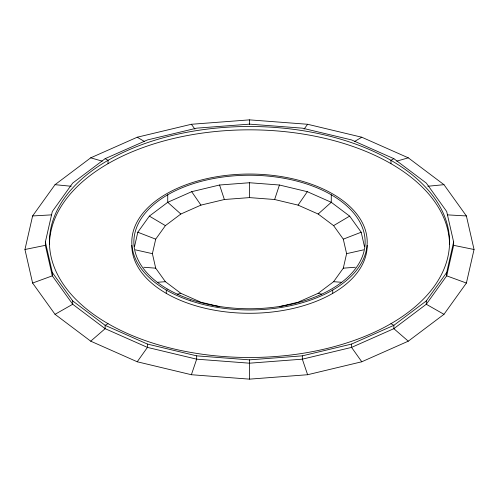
<?xml version="1.0" encoding="UTF-8"?>
<svg xmlns="http://www.w3.org/2000/svg" width="499" height="499" viewBox="0 0 499 499"><rect width="100%" height="100%" fill="white"/><g stroke="black" fill="none" stroke-linecap="round" stroke-linejoin="round"><path stroke-width="0.75" d="M24.95 249.5L32.603 215.948L55.033 184.68L90.718 157.827L137.225 137.225L191.385 124.276L249.5 119.86L307.615 124.276L361.775 137.225L408.282 157.827L443.967 184.68L466.397 215.948L474.05 249.5L466.397 283.052L443.967 314.32L408.282 341.173L361.775 361.775L307.615 374.724L249.5 379.14L191.385 374.724L137.225 361.775L90.718 341.173L55.033 314.32L32.603 283.052L24.95 249.5L45.365 245.333L45.702 243.843M45.365 242.003L52.32 211.495L72.711 183.071L105.152 158.663L147.43 139.932L196.668 128.156L249.5 124.145L302.332 128.156L351.57 139.932L393.848 158.663L426.289 183.071L446.68 211.495L453.635 242.003L453.635 245.333L446.68 275.835L426.289 304.259L393.848 328.673L351.57 347.398L302.332 359.174L249.5 363.191L196.668 359.174L147.43 347.398L105.152 328.673L72.711 304.259L52.32 275.835L45.365 245.333L45.365 242.003L52.32 272.504L52.32 275.835L32.603 283.052M134.549 246.494L137.805 232.222L149.357 216.117L167.733 202.295L191.685 191.685L219.572 185.01L249.5 182.74L279.428 185.01L307.315 191.685L331.267 202.295L349.643 216.117L361.195 232.222L364.451 246.494M200.947 302.219L180.838 293.312L165.406 281.698L155.707 268.175L152.395 253.667L155.707 239.158L165.406 225.635L180.838 214.027L200.947 205.114L224.369 199.513L249.5 197.604L274.631 199.513L298.053 205.114L318.162 214.027L333.594 225.635L343.293 239.158L346.605 253.667L343.293 268.175L333.594 281.698L318.162 293.312L298.053 302.219M466.397 283.052L446.68 275.835L446.68 272.504L453.635 242.003M274.631 199.513L279.428 185.01M191.385 374.724L196.668 359.174L196.668 355.843L147.43 344.067L105.152 325.336L72.711 300.928L52.32 272.504M298.053 205.114L307.315 191.685M137.225 361.775L147.43 347.398L147.43 344.067M196.668 355.843L249.5 359.854L302.332 355.843L351.57 344.067L393.848 325.336L426.289 300.928L446.68 272.504M304.097 129.085L307.615 124.276M318.162 214.027L331.267 202.295L331.267 194.791M90.718 341.173L105.152 328.673L105.152 325.336L108.04 323.67A200.055 115.5 0 0 0 442.738 271.893A200.055 115.5 0 0 0 197.723 130.432A200.055 115.5 0 0 0 108.04 323.67M333.594 225.635L349.643 216.117M354.758 141.379L361.775 137.225M393.848 158.663L390.96 160.329L390.96 163.66M55.033 314.32L72.711 304.259L72.711 300.928M343.293 239.158L361.195 232.222M396.736 161.165L408.282 157.827M177.195 294.254L180.838 293.312M279.92 306.554L297.298 302.4M346.605 253.667L363.652 249.831M427.824 186.252L443.967 184.68M343.293 268.175L355.232 267.246M157.765 282.259L165.406 281.698M32.603 215.948L51.559 214.869M447.441 214.869L466.397 215.948M333.594 281.698L341.235 282.259M143.768 267.246L155.707 268.175M55.033 184.68L71.176 186.252M474.05 249.5L453.635 245.333L453.298 243.843M135.348 249.831L152.395 253.667M201.702 302.4L219.08 306.554M318.162 293.312L321.805 294.254M90.718 157.827L102.264 161.165M137.805 232.222L155.707 239.158M443.967 314.32L426.289 304.259L426.289 300.928M105.152 158.663L108.04 160.329L108.04 163.66M390.96 323.67L393.848 325.336L393.848 328.673L408.282 341.173M137.225 137.225L144.242 141.379M149.357 216.117L165.406 225.635M180.838 214.027L167.733 202.295L167.733 194.791M191.385 124.276L194.903 129.085M361.775 361.775L351.57 347.398L351.57 344.067M191.685 191.685L200.947 205.114M307.615 374.724L302.332 359.174L302.332 355.843M219.572 185.01L224.369 199.513M332.721 290.05L332.721 293.381M249.5 119.86L249.5 124.426M249.5 182.74L249.5 197.604M249.5 359.854L249.5 379.14M166.279 290.05L166.279 293.381M49.451 244.585A200.055 115.5 0 0 1 249.5 129.834A200.055 115.5 0 0 1 449.549 244.585M367.195 245.333A117.695 67.951 0 0 1 249.5 313.285A117.695 67.951 0 0 1 131.805 245.333M190.655 300.847A117.695 67.951 0 0 0 367.195 242.003A117.695 67.951 0 0 0 190.655 183.152A117.695 67.951 0 0 0 190.655 300.847M167.733 289.208A115.637 66.76 0 0 0 361.195 259.28A115.637 66.76 0 0 0 219.572 177.513A115.637 66.76 0 0 0 167.733 289.208"/></g></svg>
